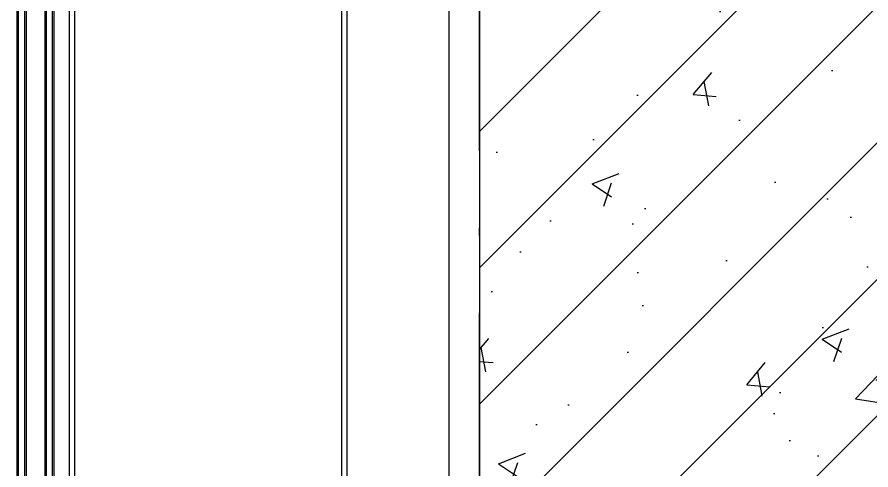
# Model space of a CAD drawing. Extents: x 6843040 to 15500510, y -6507076 to -4940511.
# Drawn here: x 7651653 to 7652206, y -6168228 to -6167935 of the extents above; entities that cross this region are included whole.
import ezdxf

# ---------------------------------------------------------------- set-up
doc = ezdxf.new("R2010")
doc.units = 0
doc.header["$LTSCALE"] = 1000
doc.header["$MEASUREMENT"] = 0
doc.linetypes.add('DOTE', pattern=[2.4200000000000004, 2, -0.2, 0.02, -0.2])
doc.linetypes.add('HIDDEN', pattern=[0.375, 0.25, -0.125])
for name, color, linetype in [('DOTE', 8, 'DOTE'), ('E_LINE_1', 1, 'Continuous'), ('GC', 3, 'Continuous'), ('LT-dim 1', 3, 'Continuous'), ('LT-玻璃', 4, 'Continuous'), ('LT-铝板', 31, 'Continuous'), ('PUB_HATCH', 8, 'Continuous'), ('批荡层', 213, 'Continuous'), ('钢立柱规格布置', 2, 'Continuous')]:
    doc.layers.add(name, color=color, linetype=linetype)

# ---------------------------------------------------------------- blocks, each defined once
blk = doc.blocks.new('*U254')
at = {"layer": 'LT-玻璃', "color": 8}
for p, q in [((-1546.802555535035, 23.00001763110049), (-0.0008645246417771091, 23.00001763110049)), ((-1546.802555535017, 19.00001763110049), (-0.000864524623153784, 19.00001763110049)), ((-1546.802555535017, 5), (-0.0008468935226630947, 5)), ((-1546.80255553502, 1.000386271683965), (-0.0008468935266137123, 1.000386271683965))]:
    blk.add_line(p, q, dxfattribs=at)
at = {"layer": 'LT-玻璃', "color": 150}
for points in [[(-1546.802555535035, 24.00001763110049), (-1.000864524641777, 24.00001763110049), (-0.0008645246417771091, 23.00001763110049), (-0.000864524623153784, 19.00001763110049), (-1.000864524623154, 18.00001763110049), (-1546.802555535017, 18.00001763110049)], [(-1546.80255553502, 0), (-1.000846893526614, 0), (-0.0008468935266137123, 1), (-0.0008468935226630947, 5), (-1.000846893522663, 6), (-1546.802555535017, 6)]]:
    blk.add_lwpolyline(points, dxfattribs=at)
blk = doc.blocks.new('LT-BLK-20240910180156', base_point=(-5314482.16671394, -280328.3343760425, -1.386131914957855e-08))
at = {"layer": 'GC', "color": 8, "linetype": 'HIDDEN', "ltscale": 20}
for p, q in [((-5314594.916507783, -281849.0336838491), (-5314594.916507784, -279857.6363848509)), ((-5314421.916507782, -281849.0336838491), (-5314421.916507783, -279857.6363848509))]:
    blk.add_line(p, q, dxfattribs=at)
at = {"layer": 'LT-铝板'}
for p, q in [((-5314598.416507782, -281849.0336838491), (-5314598.416507783, -279857.6363848509)), ((-5314418.416507781, -281849.0336838489), (-5314418.416507782, -279857.6363848507))]:
    blk.add_line(p, q, dxfattribs=at)
at = {"layer": '钢立柱规格布置', "xscale": -1, "rotation": 270}
blk.add_blockref('*U254', (-5314632.416525415, -280010.8338292728), dxfattribs=at)

msp = doc.modelspace()

# ---------------------------------------------------------------- hatches: boundary and pattern name
at = {"layer": 'PUB_HATCH'}
h = msp.add_hatch(dxfattribs=at)
h.set_pattern_fill('钢筋混凝土', color=256, scale=25, style=0)
h.set_pattern_definition([(45, (3825, 3999.999999994412), (-44.19417382415921, 44.19417382415922), []), (49.99999999999999, (3825, 3999.999999994412), (179.3150456501884, -15.68803374564878), [18.75, -206.25]), (355, (3825, 3999.999999994412), (-34.68783340325, 188.048033425003), [15, -165]), (100.4514, (3839.942920000292, 3998.692664994858), (144.6273454285054, 172.3598855152384), [15.9350475, -175.285528]), (46.18420000000002, (3825, 4049.999999994412), (266.8102621564111, -41.37975358225452), [28.12499999999998, -309.3749999999997]), (96.6356, (3847.234186249785, 4046.551673244685), (233.6656763871758, 243.5294677251104), [23.902572, -262.92825]), (351.1842, (3825, 4049.999999994412), (233.6654862834068, 243.5296502313311), [22.5, -247.5]), (21, (3850, 4037.499999994412), (149.2267630296154, -100.6547226663347), [18.75, -206.25]), (326.0000000000001, (3850, 4037.499999994412), (60.82883298039543, 181.2875112617133), [15, -165]), (71.4514, (3862.435558250174, 4029.112098494545), (210.0556571453725, 80.6326241774881), [15.9350475, -175.285528]), (37.50000000000001, (3825, 3999.999999994412), (3.039963829322667, 83.22346345782788), [0, -163, 0, -167.5, 0, -165.625]), (7.499999999999999, (3825, 3999.999999994412), (65.76738436053715, 98.60292797059006), [0, -95.5, 0, -159.25, 0, -63.125]), (327.5, (3769.25, 3999.999999994412), (133.4556090431022, -5.638717933594939), [0, -62.5, 0, -195, 0, -258.75]), (317.5, (3744.25, 3999.999999994412), (145.7965423355966, 25.02624558307943), [0, -81.25, 0, -129.5, 0, -183.75])])
h.paths.add_polyline_path([(7651952.694658224, -6166783.889315872), (7651952.694658224, -6168483.889315872), (7652452.694658224, -6168483.889315872), (7652452.694658224, -6167113.889315872), (7652986.679203224, -6167113.889315872), (7652986.679203224, -6166983.889315872), (7652152.694658224, -6166983.889315872), (7652152.694658224, -6166783.889315872)])

# ---------------------------------------------------------------- linework, layer by layer
at = {"layer": 'DOTE', "ltscale": 0.25}
msp.add_line((7651952.694658224, -6180726.673791605), (7651952.694658224, -6152883.889315866), dxfattribs=at)
at = {"layer": 'E_LINE_1'}
msp.add_lwpolyline([(7651952.694658224, -6166783.889315872), (7651952.694658224, -6168483.889315872), (7652452.694658224, -6168483.889315872), (7652452.694658224, -6167113.889315872), (7652986.679203224, -6167113.889315872), (7652986.679203224, -6166983.889315872), (7652152.694658224, -6166983.889315872), (7652152.694658224, -6166783.889315872), (7651952.694658224, -6166783.889315872)], dxfattribs=at)
at = {"layer": '批荡层'}
msp.add_lwpolyline([(7652986.679203224, -6166963.889315872), (7652172.694658224, -6166963.889315872), (7652172.694658224, -6166763.889315872), (7651932.694658224, -6166763.889315872), (7651932.694658224, -6168503.889315872), (7652472.694658224, -6168503.889315872), (7652472.694658224, -6167133.889315872), (7652986.679203224, -6167133.889315872)], dxfattribs=at)

# ---------------------------------------------------------------- block references
at = {"layer": 'LT-dim 1', "ltscale": 1000}
msp.add_blockref('LT-BLK-20240910180156', (7651803.054738375, -6167108.889315916, -1.386131914957855e-08), dxfattribs=at)

doc.saveas('drawing.dxf')
